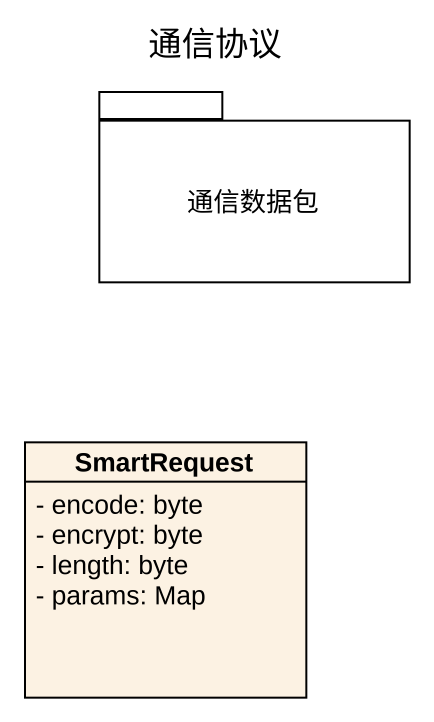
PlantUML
@startuml
title 通信协议
hide circle
hide empty members
skinparam classAttributeIconSize 0
package 通信数据包 {
}
class SmartRequest {
  - encode: byte
  - encrypt: byte
  - length: byte
  - params: Map
}
@enduml
